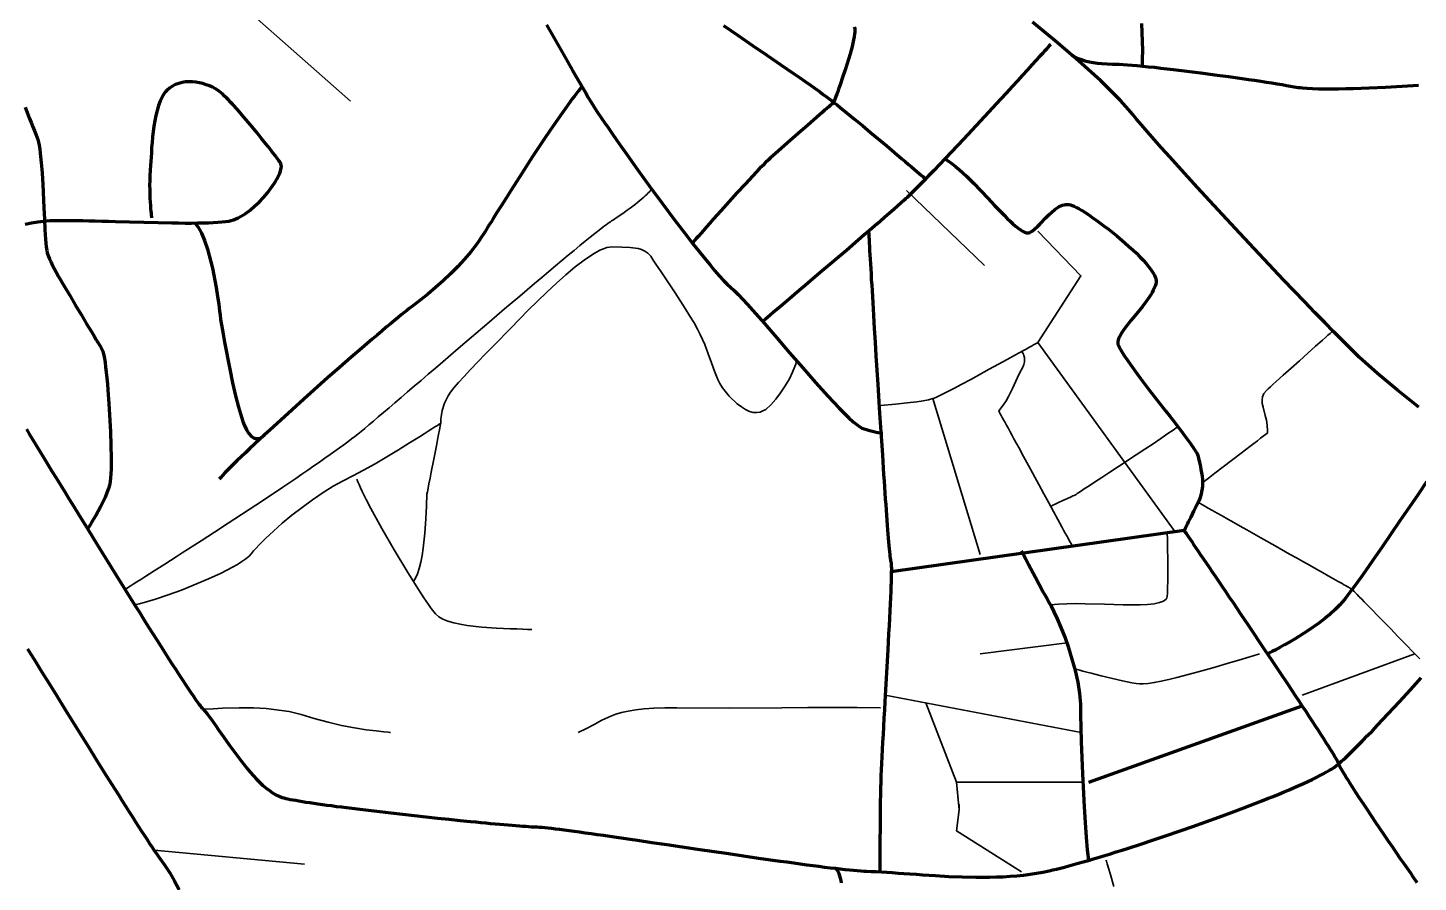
# Model space of a CAD drawing. Header units: inches. Extents: x 23 to 178, y 8 to 179.
# Drawn here: x 92.59 to 115.02, y 97.99 to 111.76 of the extents above; entities that cross this region are included whole.
import ezdxf

# ---------------------------------------------------------------- set-up
doc = ezdxf.new("R2010")
doc.units = ezdxf.units.IN
doc.header["$MEASUREMENT"] = 0
for name, color, linetype in [('Routes 2', 7, 'Continuous'), ('Routes 3', 7, 'Continuous'), ('Routes 4', 7, 'Continuous')]:
    doc.layers.add(name, color=color, linetype=linetype)

msp = doc.modelspace()

# ---------------------------------------------------------------- linework, layer by layer
at = {"layer": 'Routes 2', "color": 7, "lineweight": 106, "true_color": 0xffffff}
msp.add_lwpolyline([(115.033, 105.647), (114.688, 105.919), (114.364, 106.189), (114.069, 106.453), (113.803, 106.715), (113.662, 106.858), (113.512, 107.011), (113.355, 107.172), (113.192, 107.342), (112.85, 107.699), (112.142, 108.45), (111.793, 108.825), (111.46, 109.186), (111.303, 109.358), (111.153, 109.523), (111.012, 109.679), (110.88, 109.826), (110.759, 109.962), (110.651, 110.085), (110.555, 110.196), (110.474, 110.291), (110.409, 110.371), (110.349, 110.443), (110.215, 110.592), (110.064, 110.747), (109.899, 110.906), (109.539, 111.229), (109.164, 111.549), (108.8, 111.852)], dxfattribs=at)
at = {"layer": 'Routes 3', "color": 7, "lineweight": 70, "true_color": 0xffffff}
for points in [[(100.956, 111.807), (101.059, 111.631), (101.272, 111.258), (101.378, 111.071), (101.483, 110.889), (101.583, 110.718), (101.63, 110.638), (101.676, 110.562), (101.72, 110.491), (101.762, 110.425), (101.842, 110.306), (101.891, 110.234), (101.949, 110.152), (102.014, 110.059), (102.085, 109.956), (102.163, 109.846), (102.246, 109.729), (102.334, 109.605), (102.426, 109.477), (102.62, 109.21), (102.82, 108.936), (103.023, 108.664), (103.223, 108.402), (103.319, 108.277), (103.413, 108.159), (103.503, 108.047), (103.589, 107.943), (103.669, 107.848), (103.744, 107.763), (103.812, 107.689), (103.873, 107.628), (103.927, 107.579), (103.984, 107.526), (104.049, 107.461), (104.121, 107.385), (104.201, 107.299), (104.286, 107.204), (104.376, 107.103), (104.471, 106.995), (104.569, 106.881), (104.671, 106.764), (104.879, 106.523), (105.09, 106.279), (105.297, 106.043), (105.397, 105.931), (105.494, 105.824), (105.587, 105.723), (105.676, 105.63), (105.759, 105.546), (105.836, 105.472), (105.905, 105.409), (105.967, 105.358), (105.995, 105.338), (106.021, 105.321), (106.044, 105.307), (106.065, 105.298), (106.133, 105.28), (106.19, 105.265), (106.238, 105.253), (106.276, 105.244), (106.308, 105.236), (106.332, 105.23), (106.35, 105.225), (106.363, 105.222), (106.372, 105.22), (106.38, 105.218), (106.381, 105.218)], [(105.918, 111.777), (105.929, 111.752), (105.932, 111.728), (105.932, 111.697), (105.928, 111.659), (105.922, 111.616), (105.912, 111.568), (105.901, 111.516), (105.887, 111.46), (105.854, 111.34), (105.774, 111.083), (105.733, 110.958), (105.692, 110.841), (105.673, 110.787), (105.656, 110.737), (105.64, 110.693), (105.625, 110.653), (105.613, 110.62), (105.603, 110.593), (105.596, 110.574), (105.592, 110.563), (105.586, 110.556), (105.575, 110.546), (105.559, 110.532), (105.537, 110.513), (105.51, 110.489), (105.478, 110.462), (105.443, 110.431), (105.403, 110.397), (105.361, 110.36), (105.267, 110.278), (105.166, 110.189), (105.059, 110.096), (104.845, 109.908), (104.744, 109.818), (104.651, 109.736), (104.609, 109.698), (104.57, 109.663), (104.534, 109.63), (104.492, 109.59), (104.446, 109.544), (104.395, 109.492), (104.341, 109.435), (104.283, 109.374), (104.159, 109.242), (104.029, 109.1), (103.769, 108.811), (103.647, 108.674), (103.591, 108.611), (103.538, 108.551), (103.489, 108.495), (103.445, 108.445), (103.406, 108.4), (103.373, 108.363), (103.346, 108.332), (103.326, 108.309), (103.314, 108.295), (103.309, 108.29)], [(103.812, 111.798), (104.046, 111.639), (104.281, 111.478), (104.513, 111.32), (104.735, 111.167), (104.841, 111.095), (104.942, 111.024), (105.039, 110.958), (105.129, 110.894), (105.214, 110.835), (105.291, 110.781), (105.36, 110.732), (105.422, 110.688), (105.473, 110.65), (105.516, 110.618), (105.555, 110.588), (105.598, 110.554), (105.645, 110.517), (105.696, 110.476), (105.806, 110.387), (105.926, 110.288), (106.053, 110.184), (106.183, 110.075), (106.445, 109.856), (106.57, 109.751), (106.687, 109.651), (106.742, 109.605), (106.795, 109.56), (106.844, 109.519), (106.889, 109.48), (106.93, 109.445), (106.967, 109.414), (106.999, 109.387), (107.026, 109.363), (107.048, 109.345), (107.064, 109.331), (107.074, 109.323), (107.077, 109.32)], [(110.574, 111.138), (110.575, 111.259), (110.576, 111.394), (110.569, 111.685), (110.56, 111.831)], [(109.09, 111.493), (109.089, 111.492), (109.085, 111.487), (109.078, 111.48), (109.069, 111.47), (109.057, 111.457), (109.043, 111.442), (109.027, 111.424), (109.008, 111.403), (108.988, 111.38), (108.965, 111.355), (108.913, 111.299), (108.854, 111.234), (108.788, 111.162), (108.716, 111.083), (108.638, 110.998), (108.555, 110.908), (108.468, 110.813), (108.377, 110.714), (108.282, 110.611), (108.087, 110.4), (107.683, 109.966), (107.485, 109.756), (107.389, 109.654), (107.296, 109.556), (107.206, 109.463), (107.121, 109.374), (107.04, 109.29), (106.964, 109.213), (106.894, 109.143), (106.831, 109.081), (106.774, 109.027), (106.749, 109.003), (106.726, 108.981), (106.677, 108.938), (106.622, 108.888), (106.559, 108.833), (106.491, 108.773), (106.417, 108.709), (106.338, 108.64), (106.255, 108.568), (106.168, 108.493), (106.078, 108.416), (105.985, 108.336), (105.794, 108.172), (105.406, 107.841), (105.218, 107.681), (105.128, 107.604), (105.04, 107.53), (104.957, 107.459), (104.877, 107.392), (104.803, 107.329), (104.734, 107.27), (104.67, 107.217), (104.614, 107.169), (104.564, 107.127), (104.522, 107.092), (104.489, 107.063), (104.464, 107.042), (104.456, 107.035), (104.449, 107.03), (104.445, 107.026), (104.444, 107.025)], [(115.028, 110.834), (114.761, 110.816), (114.492, 110.8), (114.228, 110.787), (114.099, 110.782), (113.973, 110.778), (113.851, 110.775), (113.733, 110.773), (113.62, 110.772), (113.513, 110.772), (113.412, 110.774), (113.317, 110.777), (113.23, 110.782), (113.152, 110.788), (113.116, 110.792), (113.082, 110.796), (113.05, 110.801), (113.021, 110.806), (112.962, 110.817), (112.896, 110.828), (112.824, 110.841), (112.746, 110.854), (112.662, 110.867), (112.573, 110.881), (112.48, 110.895), (112.382, 110.91), (112.281, 110.925), (112.178, 110.94), (111.962, 110.97), (111.741, 111), (111.516, 111.029), (111.293, 111.058), (111.075, 111.084), (110.969, 111.096), (110.866, 111.108), (110.766, 111.119), (110.669, 111.129), (110.577, 111.138), (110.489, 111.146), (110.407, 111.154), (110.33, 111.16), (110.259, 111.165), (110.195, 111.169), (110.137, 111.171), (110.088, 111.172), (110, 111.175), (109.919, 111.18), (109.846, 111.188), (109.779, 111.198), (109.719, 111.209), (109.666, 111.221), (109.619, 111.234), (109.578, 111.248), (109.542, 111.261), (109.513, 111.274), (109.488, 111.286), (109.468, 111.297), (109.453, 111.306), (109.443, 111.313), (109.437, 111.317), (109.435, 111.319)], [(92.546, 108.598), (92.647, 108.618), (92.748, 108.634), (92.848, 108.646), (92.947, 108.654), (93.001, 108.656), (93.063, 108.657), (93.132, 108.657), (93.208, 108.657), (93.291, 108.656), (93.379, 108.655), (93.473, 108.653), (93.571, 108.651), (93.674, 108.648), (93.78, 108.645), (93.889, 108.642), (94.001, 108.639), (94.229, 108.632), (94.46, 108.626), (94.689, 108.62), (94.913, 108.616), (95.02, 108.615), (95.125, 108.614), (95.226, 108.614), (95.323, 108.615), (95.414, 108.616), (95.5, 108.619), (95.58, 108.622), (95.654, 108.626), (95.72, 108.631), (95.778, 108.638), (95.828, 108.645), (95.85, 108.649), (95.869, 108.654), (95.906, 108.665), (95.944, 108.679), (95.981, 108.697), (96.02, 108.717), (96.058, 108.739), (96.096, 108.764), (96.173, 108.82), (96.247, 108.884), (96.32, 108.952), (96.388, 109.025), (96.452, 109.1), (96.51, 109.175), (96.561, 109.249), (96.584, 109.285), (96.605, 109.321), (96.623, 109.355), (96.639, 109.388), (96.652, 109.42), (96.663, 109.45), (96.671, 109.478), (96.676, 109.504), (96.678, 109.527), (96.677, 109.549), (96.672, 109.567), (96.664, 109.583), (96.653, 109.599), (96.638, 109.619), (96.621, 109.643), (96.6, 109.67), (96.577, 109.7), (96.552, 109.733), (96.524, 109.769), (96.495, 109.807), (96.463, 109.847), (96.43, 109.89), (96.359, 109.978), (96.284, 110.071), (96.206, 110.166), (96.047, 110.354), (95.969, 110.442), (95.895, 110.525), (95.859, 110.563), (95.825, 110.599), (95.792, 110.632), (95.761, 110.662), (95.731, 110.689), (95.704, 110.713), (95.679, 110.733), (95.657, 110.749), (95.613, 110.776), (95.566, 110.802), (95.516, 110.824), (95.464, 110.844), (95.41, 110.861), (95.355, 110.875), (95.299, 110.885), (95.243, 110.89), (95.186, 110.892), (95.13, 110.888), (95.075, 110.879), (95.022, 110.866), (94.97, 110.846), (94.92, 110.82), (94.873, 110.788), (94.829, 110.749), (94.808, 110.727), (94.789, 110.702), (94.771, 110.674), (94.754, 110.645), (94.723, 110.58), (94.696, 110.508), (94.673, 110.43), (94.653, 110.348), (94.636, 110.262), (94.622, 110.175), (94.6, 109.998), (94.592, 109.912), (94.585, 109.828), (94.58, 109.748), (94.575, 109.674), (94.57, 109.605), (94.565, 109.545), (94.559, 109.461), (94.555, 109.379), (94.553, 109.299), (94.552, 109.222), (94.553, 109.148), (94.555, 109.079), (94.557, 109.013), (94.561, 108.952), (94.564, 108.897), (94.568, 108.847), (94.572, 108.804), (94.576, 108.767), (94.579, 108.738), (94.582, 108.716), (94.584, 108.703), (94.584, 108.699), (94.584, 108.698)], [(101.527, 110.813), (101.499, 110.78), (101.47, 110.744), (101.439, 110.704), (101.406, 110.662), (101.372, 110.616), (101.336, 110.567), (101.26, 110.462), (101.18, 110.348), (101.096, 110.226), (101.009, 110.098), (100.92, 109.965), (100.738, 109.69), (100.558, 109.413), (100.471, 109.277), (100.386, 109.144), (100.305, 109.016), (100.228, 108.895), (100.156, 108.782), (100.091, 108.678), (100.061, 108.63), (100.032, 108.584), (100.006, 108.542), (99.982, 108.503), (99.96, 108.467), (99.94, 108.435), (99.904, 108.379), (99.866, 108.322), (99.824, 108.265), (99.733, 108.148), (99.632, 108.031), (99.523, 107.914), (99.408, 107.797), (99.288, 107.684), (99.166, 107.574), (99.042, 107.469), (98.92, 107.37), (98.8, 107.278), (98.74, 107.234), (98.704, 107.206), (98.661, 107.173), (98.613, 107.134), (98.56, 107.091), (98.501, 107.042), (98.438, 106.99), (98.37, 106.933), (98.299, 106.872), (98.223, 106.808), (98.144, 106.741), (98.062, 106.67), (97.977, 106.597), (97.8, 106.443), (97.615, 106.282), (97.425, 106.115), (97.041, 105.774), (96.851, 105.603), (96.667, 105.437), (96.49, 105.275), (96.405, 105.197), (96.323, 105.121), (96.244, 105.048), (96.169, 104.978), (96.097, 104.91), (96.03, 104.846), (95.967, 104.785), (95.908, 104.728), (95.855, 104.676), (95.807, 104.627), (95.765, 104.584), (95.729, 104.545), (95.699, 104.512), (95.676, 104.484)], [(92.544, 110.483), (92.611, 110.312), (92.641, 110.235), (92.669, 110.165), (92.693, 110.101), (92.714, 110.047), (92.732, 110.001), (92.746, 109.963), (92.758, 109.919), (92.769, 109.867), (92.779, 109.807), (92.788, 109.74), (92.804, 109.588), (92.817, 109.418), (92.828, 109.235), (92.846, 108.858), (92.855, 108.676), (92.864, 108.506), (92.874, 108.355), (92.879, 108.289), (92.885, 108.229), (92.892, 108.178), (92.9, 108.135), (92.919, 108.072), (92.935, 108.035), (92.956, 107.991), (92.982, 107.94), (93.013, 107.883), (93.047, 107.821), (93.084, 107.754), (93.167, 107.609), (93.258, 107.455), (93.352, 107.297), (93.446, 107.139), (93.536, 106.989), (93.619, 106.852), (93.657, 106.789), (93.691, 106.732), (93.721, 106.681), (93.747, 106.637), (93.769, 106.6), (93.785, 106.57), (93.796, 106.55), (93.805, 106.522), (93.814, 106.481), (93.824, 106.429), (93.833, 106.365), (93.843, 106.291), (93.852, 106.209), (93.861, 106.119), (93.871, 106.022), (93.879, 105.919), (93.896, 105.702), (93.921, 105.248), (93.928, 105.028), (93.932, 104.825), (93.932, 104.733), (93.93, 104.648), (93.927, 104.571), (93.923, 104.505), (93.918, 104.448), (93.91, 104.404), (93.891, 104.335), (93.864, 104.263), (93.833, 104.189), (93.761, 104.039), (93.685, 103.9), (93.649, 103.838), (93.617, 103.783), (93.59, 103.738), (93.568, 103.704), (93.554, 103.682), (93.549, 103.675)], [(107.385, 109.65), (107.442, 109.612), (107.499, 109.57), (107.556, 109.524), (107.614, 109.475), (107.672, 109.423), (107.731, 109.368), (107.848, 109.254), (107.963, 109.135), (108.076, 109.016), (108.186, 108.899), (108.239, 108.843), (108.29, 108.789), (108.341, 108.738), (108.389, 108.689), (108.436, 108.643), (108.481, 108.602), (108.524, 108.565), (108.564, 108.532), (108.602, 108.504), (108.638, 108.482), (108.671, 108.466), (108.701, 108.457), (108.728, 108.454), (108.74, 108.455), (108.752, 108.459), (108.773, 108.47), (108.794, 108.484), (108.836, 108.518), (108.88, 108.559), (108.923, 108.603), (109.014, 108.699), (109.06, 108.746), (109.107, 108.791), (109.156, 108.831), (109.205, 108.866), (109.23, 108.88), (109.255, 108.892), (109.28, 108.902), (109.306, 108.909), (109.332, 108.914), (109.358, 108.915), (109.384, 108.914), (109.411, 108.908), (109.438, 108.899), (109.453, 108.893), (109.469, 108.886), (109.506, 108.866), (109.549, 108.842), (109.597, 108.814), (109.649, 108.781), (109.704, 108.744), (109.763, 108.703), (109.825, 108.66), (109.889, 108.613), (109.955, 108.565), (110.022, 108.513), (110.156, 108.406), (110.289, 108.295), (110.353, 108.238), (110.414, 108.182), (110.474, 108.126), (110.529, 108.07), (110.581, 108.016), (110.629, 107.962), (110.671, 107.911), (110.709, 107.862), (110.74, 107.815), (110.764, 107.771), (110.782, 107.73), (110.788, 107.711), (110.791, 107.692), (110.793, 107.675), (110.793, 107.659), (110.787, 107.628), (110.777, 107.596), (110.763, 107.563), (110.747, 107.529), (110.728, 107.494), (110.707, 107.458), (110.683, 107.422), (110.63, 107.347), (110.571, 107.27), (110.448, 107.117), (110.386, 107.042), (110.329, 106.97), (110.277, 106.901), (110.254, 106.868), (110.233, 106.836), (110.215, 106.806), (110.2, 106.778), (110.187, 106.751), (110.179, 106.725), (110.174, 106.702), (110.173, 106.68), (110.175, 106.668), (110.179, 106.653), (110.186, 106.636), (110.194, 106.617), (110.205, 106.596), (110.218, 106.573), (110.232, 106.548), (110.248, 106.522), (110.266, 106.493), (110.285, 106.464), (110.328, 106.4), (110.377, 106.331), (110.43, 106.257), (110.487, 106.18), (110.548, 106.099), (110.611, 106.016), (110.676, 105.931), (110.811, 105.757), (110.946, 105.584), (111.012, 105.5), (111.076, 105.417), (111.137, 105.337), (111.195, 105.261), (111.25, 105.189), (111.3, 105.121), (111.345, 105.059), (111.365, 105.031), (111.384, 105.004), (111.401, 104.978), (111.417, 104.954), (111.43, 104.933), (111.442, 104.913), (111.452, 104.895), (111.46, 104.88), (111.466, 104.866), (111.47, 104.855), (111.477, 104.817), (111.485, 104.777), (111.495, 104.733), (111.506, 104.686), (111.516, 104.637), (111.525, 104.585), (111.533, 104.532), (111.538, 104.477), (111.54, 104.42), (111.538, 104.363), (111.532, 104.304), (111.521, 104.246), (111.504, 104.187), (111.48, 104.129), (111.451, 104.071), (111.423, 104.017), (111.397, 103.966), (111.373, 103.917), (111.351, 103.873), (111.331, 103.832), (111.312, 103.795), (111.296, 103.761), (111.282, 103.733), (111.27, 103.708), (111.26, 103.688), (111.253, 103.672), (111.248, 103.662), (111.245, 103.656), (111.245, 103.655), (111.246, 103.653), (111.252, 103.645), (111.261, 103.631), (111.275, 103.611), (111.293, 103.585), (111.314, 103.554), (111.339, 103.518), (111.367, 103.476), (111.398, 103.43), (111.433, 103.379), (111.47, 103.324), (111.511, 103.265), (111.553, 103.202), (111.599, 103.135), (111.646, 103.065), (111.696, 102.991), (111.748, 102.915), (111.802, 102.835), (111.858, 102.753), (111.915, 102.669), (111.973, 102.583), (112.033, 102.494), (112.156, 102.313), (112.282, 102.126), (112.538, 101.744), (112.667, 101.553), (112.793, 101.363), (112.917, 101.178), (113.037, 100.997), (113.095, 100.91), (113.151, 100.824), (113.206, 100.741), (113.259, 100.66), (113.31, 100.582), (113.359, 100.507), (113.406, 100.435), (113.45, 100.366), (113.492, 100.301), (113.531, 100.24), (113.568, 100.182), (113.601, 100.129), (113.631, 100.08), (113.658, 100.036), (113.681, 99.997), (113.701, 99.963), (113.717, 99.934), (113.729, 99.911), (113.737, 99.894), (113.743, 99.879), (113.752, 99.861), (113.762, 99.841), (113.774, 99.818), (113.788, 99.793), (113.804, 99.766), (113.821, 99.736), (113.84, 99.705), (113.861, 99.671), (113.883, 99.636), (113.906, 99.599), (113.956, 99.52), (114.011, 99.435), (114.069, 99.346), (114.131, 99.253), (114.195, 99.156), (114.329, 98.957), (114.465, 98.756), (114.533, 98.657), (114.6, 98.56), (114.665, 98.466), (114.727, 98.375), (114.787, 98.289), (114.843, 98.209), (114.895, 98.134), (114.919, 98.1), (114.941, 98.067), (114.963, 98.036), (114.983, 98.008), (115.001, 97.982)], [(95.28, 108.615), (95.337, 108.547), (95.391, 108.451), (95.44, 108.33), (95.486, 108.192), (95.566, 107.884), (95.627, 107.572), (95.65, 107.43), (95.667, 107.303), (95.68, 107.195), (95.688, 107.132), (95.698, 107.059), (95.726, 106.888), (95.76, 106.691), (95.844, 106.257), (95.891, 106.038), (95.939, 105.83), (95.987, 105.642), (96.033, 105.482), (96.055, 105.416), (96.076, 105.361), (96.116, 105.28), (96.154, 105.22), (96.191, 105.178), (96.226, 105.152), (96.26, 105.139), (96.32, 105.141), (96.37, 105.168), (96.407, 105.199)], [(106.154, 108.481), (106.156, 108.441), (106.158, 108.397), (106.161, 108.347), (106.164, 108.293), (106.167, 108.234), (106.17, 108.17), (106.174, 108.103), (106.178, 108.031), (106.183, 107.955), (106.187, 107.875), (106.192, 107.792), (106.197, 107.705), (106.203, 107.615), (106.208, 107.523), (106.214, 107.427), (106.22, 107.329), (106.226, 107.228), (106.232, 107.125), (106.245, 106.913), (106.258, 106.694), (106.272, 106.47), (106.286, 106.242), (106.301, 106.011), (106.33, 105.549), (106.345, 105.32), (106.36, 105.095), (106.375, 104.875), (106.389, 104.661), (106.396, 104.557), (106.403, 104.455), (106.41, 104.356), (106.417, 104.259), (106.423, 104.165), (106.43, 104.074), (106.436, 103.986), (106.442, 103.901), (106.449, 103.82), (106.454, 103.742), (106.46, 103.669), (106.466, 103.599), (106.471, 103.534), (106.476, 103.473), (106.481, 103.416), (106.486, 103.365), (106.49, 103.318), (106.494, 103.277), (106.498, 103.24), (106.502, 103.21), (106.505, 103.185), (106.508, 103.166), (106.511, 103.153), (106.513, 103.146), (106.515, 103.141), (106.517, 103.131), (106.518, 103.117), (106.519, 103.098), (106.519, 103.076), (106.52, 103.051), (106.52, 103.021), (106.519, 102.988), (106.519, 102.957), (106.518, 102.924), (106.517, 102.888), (106.516, 102.849), (106.515, 102.809), (106.513, 102.767), (106.51, 102.675), (106.505, 102.577), (106.501, 102.471), (106.495, 102.36), (106.489, 102.242), (106.483, 102.12), (106.476, 101.993), (106.469, 101.863), (106.462, 101.73), (106.447, 101.456), (106.431, 101.178), (106.416, 100.901), (106.408, 100.764), (106.401, 100.629), (106.393, 100.497), (106.386, 100.368), (106.38, 100.243), (106.373, 100.123), (106.367, 100.008), (106.362, 99.899), (106.357, 99.796), (106.353, 99.701), (106.351, 99.656), (106.35, 99.613), (106.348, 99.572), (106.347, 99.534), (106.346, 99.498), (106.345, 99.464), (106.344, 99.432), (106.344, 99.403), (106.342, 99.278), (106.341, 99.155), (106.339, 99.036), (106.338, 98.922), (106.338, 98.813), (106.337, 98.71), (106.337, 98.613), (106.337, 98.524), (106.336, 98.482), (106.336, 98.442), (106.336, 98.405), (106.336, 98.37), (106.336, 98.337), (106.336, 98.306), (106.336, 98.278), (106.336, 98.253), (106.336, 98.23), (106.337, 98.21), (106.337, 98.192), (106.337, 98.178), (106.337, 98.167), (106.337, 98.159), (106.337, 98.154), (106.337, 98.152)], [(92.564, 105.289), (92.616, 105.205), (92.67, 105.116), (92.727, 105.023), (92.786, 104.926), (92.847, 104.825), (92.911, 104.721), (92.977, 104.614), (93.044, 104.504), (93.113, 104.392), (93.184, 104.277), (93.255, 104.16), (93.328, 104.042), (93.402, 103.921), (93.553, 103.677), (93.706, 103.43), (94.013, 102.935), (94.165, 102.692), (94.314, 102.453), (94.387, 102.337), (94.459, 102.222), (94.53, 102.11), (94.599, 102), (94.666, 101.894), (94.732, 101.79), (94.796, 101.69), (94.858, 101.594), (94.917, 101.501), (94.974, 101.413), (95.029, 101.329), (95.081, 101.25), (95.13, 101.175), (95.176, 101.106), (95.218, 101.043), (95.258, 100.985), (95.294, 100.933), (95.31, 100.91), (95.326, 100.888), (95.341, 100.867), (95.354, 100.849), (95.367, 100.832), (95.379, 100.816), (95.39, 100.803), (95.399, 100.791), (95.408, 100.781), (95.415, 100.773), (95.446, 100.738), (95.479, 100.699), (95.513, 100.655), (95.549, 100.607), (95.586, 100.556), (95.625, 100.501), (95.665, 100.444), (95.707, 100.385), (95.749, 100.324), (95.838, 100.198), (95.931, 100.069), (96.027, 99.941), (96.125, 99.817), (96.176, 99.758), (96.227, 99.7), (96.278, 99.646), (96.329, 99.594), (96.381, 99.546), (96.433, 99.501), (96.485, 99.461), (96.537, 99.426), (96.589, 99.395), (96.641, 99.37), (96.693, 99.351), (96.719, 99.344), (96.749, 99.337), (96.783, 99.329), (96.822, 99.321), (96.865, 99.313), (96.912, 99.305), (96.962, 99.296), (97.017, 99.287), (97.075, 99.278), (97.137, 99.269), (97.201, 99.259), (97.269, 99.249), (97.34, 99.239), (97.413, 99.229), (97.489, 99.219), (97.567, 99.208), (97.648, 99.198), (97.731, 99.187), (97.901, 99.166), (98.078, 99.145), (98.26, 99.123), (98.445, 99.102), (98.821, 99.06), (99.009, 99.039), (99.196, 99.02), (99.379, 99.001), (99.557, 98.982), (99.73, 98.965), (99.814, 98.957), (99.896, 98.949), (99.976, 98.941), (100.053, 98.934), (100.128, 98.927), (100.201, 98.921), (100.27, 98.915), (100.337, 98.909), (100.401, 98.903), (100.461, 98.898), (100.518, 98.894), (100.571, 98.89), (100.62, 98.886), (100.666, 98.883), (100.707, 98.88), (100.744, 98.878), (100.777, 98.877), (100.806, 98.876), (100.84, 98.873), (100.88, 98.87), (100.927, 98.866), (100.979, 98.86), (101.037, 98.854), (101.1, 98.846), (101.168, 98.838), (101.241, 98.828), (101.319, 98.818), (101.402, 98.807), (101.488, 98.795), (101.579, 98.783), (101.674, 98.77), (101.772, 98.756), (101.873, 98.741), (101.978, 98.726), (102.085, 98.711), (102.196, 98.695), (102.308, 98.679), (102.423, 98.662), (102.658, 98.627), (102.9, 98.592), (103.146, 98.555), (103.394, 98.519), (103.891, 98.446), (104.136, 98.41), (104.377, 98.375), (104.494, 98.359), (104.61, 98.342), (104.724, 98.326), (104.836, 98.311), (104.945, 98.296), (105.051, 98.281), (105.154, 98.267), (105.254, 98.254), (105.351, 98.242), (105.443, 98.23), (105.532, 98.219), (105.617, 98.209), (105.697, 98.199), (105.773, 98.191), (105.844, 98.183), (105.91, 98.177), (105.971, 98.171), (106.026, 98.167), (106.076, 98.164), (106.119, 98.162), (106.196, 98.159), (106.276, 98.156), (106.36, 98.151), (106.446, 98.146), (106.536, 98.14), (106.629, 98.133), (106.724, 98.126), (106.821, 98.119), (106.921, 98.112), (107.023, 98.104), (107.231, 98.091), (107.445, 98.079), (107.664, 98.07), (107.884, 98.065), (108.105, 98.066), (108.216, 98.069), (108.326, 98.073), (108.435, 98.08), (108.544, 98.089), (108.651, 98.099), (108.758, 98.113), (108.863, 98.129), (108.966, 98.147), (109.069, 98.169), (109.124, 98.182), (109.184, 98.196), (109.247, 98.212), (109.314, 98.229), (109.385, 98.248), (109.458, 98.268), (109.536, 98.29), (109.616, 98.313), (109.699, 98.337), (109.784, 98.362), (109.872, 98.389), (109.963, 98.416), (110.055, 98.444), (110.15, 98.474), (110.246, 98.504), (110.345, 98.535), (110.545, 98.6), (110.751, 98.667), (110.959, 98.737), (111.382, 98.883), (111.593, 98.957), (111.802, 99.033), (112.007, 99.108), (112.208, 99.184), (112.403, 99.259), (112.498, 99.296), (112.591, 99.332), (112.682, 99.369), (112.77, 99.405), (112.856, 99.441), (112.939, 99.476), (113.02, 99.511), (113.097, 99.545), (113.171, 99.578), (113.242, 99.611), (113.31, 99.643), (113.373, 99.674), (113.433, 99.704), (113.489, 99.733), (113.541, 99.762), (113.589, 99.789), (113.632, 99.815), (113.67, 99.84), (113.704, 99.864), (113.732, 99.887), (113.757, 99.91), (113.784, 99.934), (113.812, 99.96), (113.842, 99.987), (113.873, 100.017), (113.905, 100.047), (113.972, 100.114), (114.044, 100.185), (114.12, 100.262), (114.199, 100.343), (114.281, 100.428), (114.365, 100.516), (114.452, 100.608), (114.539, 100.701), (114.717, 100.893), (114.895, 101.088), (115.069, 101.282)], [(115.156, 104.44), (115.018, 104.238), (114.874, 104.027), (114.727, 103.811), (114.581, 103.596), (114.436, 103.384), (114.296, 103.182), (114.164, 102.993), (114.101, 102.904), (114.041, 102.821), (113.984, 102.743), (113.93, 102.672), (113.881, 102.607), (113.835, 102.549), (113.793, 102.499), (113.757, 102.457), (113.683, 102.382), (113.601, 102.308), (113.513, 102.235), (113.42, 102.164), (113.227, 102.031), (113.036, 101.911), (112.947, 101.858), (112.863, 101.81), (112.787, 101.768), (112.722, 101.733), (112.667, 101.704), (112.626, 101.683), (112.6, 101.67), (112.593, 101.667), (112.591, 101.666)], [(111.245, 103.655), (106.519, 102.988)], [(109.707, 98.34), (109.687, 98.509), (109.669, 98.713), (109.651, 98.946), (109.635, 99.198), (109.608, 99.731), (109.598, 99.995), (109.59, 100.248), (109.584, 100.48), (109.58, 100.685), (109.579, 100.857), (109.564, 101.03), (109.534, 101.211), (109.493, 101.397), (109.384, 101.763), (109.324, 101.934), (109.262, 102.092), (109.203, 102.23), (109.149, 102.346), (109.103, 102.434), (109.063, 102.503), (109.016, 102.587), (108.961, 102.685), (108.844, 102.9), (108.734, 103.106), (108.688, 103.193), (108.652, 103.261), (108.629, 103.306), (108.62, 103.322)], [(92.581, 101.75), (92.637, 101.661), (92.693, 101.571), (92.81, 101.383), (92.931, 101.189), (93.055, 100.989), (93.181, 100.786), (93.437, 100.374), (93.565, 100.169), (93.691, 99.966), (93.816, 99.767), (93.937, 99.573), (94.054, 99.386), (94.111, 99.296), (94.167, 99.208), (94.221, 99.122), (94.274, 99.04), (94.325, 98.96), (94.374, 98.883), (94.422, 98.809), (94.467, 98.739), (94.511, 98.672), (94.552, 98.61), (94.591, 98.551), (94.628, 98.496), (94.662, 98.446), (94.693, 98.401), (94.722, 98.36), (94.747, 98.324), (94.792, 98.263), (94.835, 98.201), (94.877, 98.136), (94.956, 98.003), (95.031, 97.864)], [(109.707, 99.596), (113.147, 100.831)], [(105.716, 97.969), (105.711, 98.011), (105.701, 98.051), (105.69, 98.088), (105.676, 98.122), (105.662, 98.151), (105.649, 98.174), (105.639, 98.192), (105.631, 98.203), (105.629, 98.207)]]:
    msp.add_lwpolyline(points, dxfattribs=at)
at = {"layer": 'Routes 4', "color": 7, "lineweight": 35, "true_color": 0xffffff}
for points in [[(97.796, 110.58), (95.28, 112.8)], [(94.155, 102.707), (94.193, 102.731), (94.238, 102.759), (94.289, 102.791), (94.346, 102.827), (94.409, 102.867), (94.477, 102.91), (94.551, 102.957), (94.628, 103.007), (94.711, 103.059), (94.797, 103.114), (94.888, 103.172), (94.981, 103.232), (95.078, 103.295), (95.178, 103.359), (95.28, 103.425), (95.385, 103.492), (95.6, 103.631), (95.819, 103.774), (96.265, 104.066), (96.485, 104.212), (96.7, 104.356), (96.909, 104.496), (97.009, 104.564), (97.107, 104.631), (97.202, 104.696), (97.293, 104.759), (97.381, 104.82), (97.464, 104.879), (97.543, 104.935), (97.618, 104.989), (97.688, 105.039), (97.752, 105.087), (97.811, 105.132), (97.864, 105.173), (97.911, 105.211), (97.936, 105.232), (97.963, 105.254), (98.023, 105.303), (98.089, 105.359), (98.162, 105.42), (98.241, 105.487), (98.325, 105.558), (98.415, 105.635), (98.51, 105.716), (98.61, 105.801), (98.714, 105.89), (98.822, 105.982), (98.934, 106.077), (99.048, 106.175), (99.165, 106.276), (99.285, 106.378), (99.529, 106.588), (100.03, 107.015), (100.28, 107.228), (100.525, 107.437), (100.645, 107.539), (100.763, 107.639), (100.879, 107.736), (100.991, 107.831), (101.1, 107.922), (101.205, 108.01), (101.306, 108.094), (101.403, 108.173), (101.494, 108.249), (101.581, 108.319), (101.661, 108.384), (101.736, 108.444), (101.804, 108.498), (101.866, 108.545), (101.894, 108.566), (101.92, 108.586), (101.944, 108.604), (101.966, 108.62), (101.987, 108.634), (102.005, 108.647), (102.037, 108.667), (102.098, 108.707), (102.155, 108.746), (102.209, 108.783), (102.259, 108.82), (102.307, 108.855), (102.351, 108.888), (102.392, 108.92), (102.429, 108.951), (102.464, 108.979), (102.496, 109.006), (102.525, 109.031), (102.55, 109.054), (102.573, 109.075), (102.593, 109.094), (102.61, 109.111), (102.625, 109.125), (102.636, 109.137), (102.645, 109.146), (102.652, 109.153), (102.656, 109.157), (102.657, 109.159)], [(108.024, 107.927), (106.767, 109.14)], [(108.882, 108.481), (109.58, 107.763), (108.882, 106.685), (111.085, 103.655)], [(94.312, 102.457), (94.384, 102.474), (94.464, 102.496), (94.646, 102.55), (94.849, 102.618), (95.065, 102.696), (95.501, 102.874), (95.705, 102.968), (95.888, 103.063), (95.969, 103.11), (96.041, 103.156), (96.104, 103.2), (96.157, 103.244), (96.198, 103.285), (96.231, 103.326), (96.27, 103.371), (96.315, 103.42), (96.423, 103.528), (96.55, 103.647), (96.693, 103.773), (96.849, 103.902), (97.181, 104.153), (97.35, 104.268), (97.516, 104.371), (97.675, 104.459), (97.832, 104.536), (98.005, 104.628), (98.191, 104.732), (98.569, 104.957), (98.747, 105.067), (98.909, 105.168), (98.982, 105.214), (99.048, 105.256), (99.106, 105.293), (99.156, 105.325), (99.196, 105.351), (99.225, 105.371), (99.244, 105.383), (99.25, 105.387), (99.25, 105.394), (99.251, 105.414), (99.253, 105.446), (99.258, 105.487), (99.275, 105.59), (99.31, 105.708), (99.367, 105.829), (99.406, 105.886), (99.462, 105.956), (99.537, 106.042), (99.628, 106.141), (99.732, 106.252), (99.848, 106.373), (99.973, 106.502), (100.105, 106.638), (100.381, 106.92), (100.661, 107.207), (100.96, 107.501), (101.115, 107.645), (101.268, 107.781), (101.419, 107.906), (101.563, 108.016), (101.697, 108.107), (101.819, 108.175), (101.875, 108.2), (101.927, 108.217), (101.974, 108.226), (102.016, 108.228), (102.169, 108.223), (102.308, 108.22), (102.434, 108.204), (102.491, 108.187), (102.544, 108.162), (102.593, 108.126), (102.638, 108.079), (102.679, 108.017), (102.731, 107.937), (102.795, 107.841), (102.868, 107.731), (103.03, 107.486), (103.194, 107.234), (103.27, 107.114), (103.337, 107.003), (103.393, 106.904), (103.438, 106.819), (103.51, 106.657), (103.567, 106.504), (103.617, 106.359), (103.665, 106.223), (103.718, 106.092), (103.753, 106.027), (103.797, 105.959), (103.906, 105.824), (104.033, 105.701), (104.1, 105.65), (104.166, 105.608), (104.231, 105.577), (104.292, 105.56), (104.349, 105.557), (104.401, 105.565), (104.449, 105.583), (104.494, 105.608), (104.577, 105.68), (104.654, 105.772), (104.73, 105.878), (104.808, 105.989), (104.875, 106.103), (104.927, 106.211), (104.965, 106.302), (104.978, 106.338), (104.987, 106.365), (104.993, 106.382), (104.995, 106.388)], [(111.54, 104.426), (111.546, 104.431), (111.566, 104.446), (111.596, 104.469), (111.637, 104.5), (111.686, 104.538), (111.742, 104.581), (111.872, 104.68), (112.163, 104.902), (112.304, 105.01), (112.368, 105.059), (112.427, 105.104), (112.479, 105.143), (112.522, 105.176), (112.556, 105.202), (112.579, 105.22), (112.59, 105.228), (112.591, 105.229), (112.591, 105.237), (112.591, 105.262), (112.585, 105.354), (112.571, 105.437), (112.553, 105.512), (112.517, 105.644), (112.505, 105.703), (112.501, 105.758), (112.509, 105.811), (112.532, 105.863), (112.573, 105.915), (112.601, 105.942), (112.637, 105.974), (112.68, 106.013), (112.729, 106.057), (112.843, 106.159), (112.97, 106.274), (113.105, 106.394), (113.239, 106.514), (113.366, 106.626), (113.477, 106.725), (113.524, 106.768), (113.565, 106.804), (113.599, 106.834), (113.624, 106.856), (113.639, 106.87), (113.645, 106.875)], [(106.344, 105.669), (106.587, 105.695), (106.823, 105.719), (106.932, 105.731), (107.031, 105.746), (107.118, 105.763), (107.19, 105.782), (107.21, 105.79), (107.237, 105.801), (107.271, 105.817), (107.311, 105.837), (107.358, 105.86), (107.409, 105.886), (107.465, 105.915), (107.526, 105.947), (107.658, 106.016), (107.8, 106.093), (108.1, 106.255), (108.249, 106.336), (108.391, 106.414), (108.524, 106.487), (108.641, 106.552), (108.694, 106.581), (108.74, 106.607), (108.781, 106.629), (108.816, 106.649), (108.844, 106.664), (108.865, 106.676), (108.878, 106.683), (108.882, 106.685)], [(109.435, 103.414), (109.433, 103.418), (109.428, 103.428), (109.419, 103.445), (109.406, 103.468), (109.39, 103.497), (109.372, 103.531), (109.35, 103.571), (109.326, 103.615), (109.3, 103.663), (109.271, 103.716), (109.24, 103.773), (109.207, 103.833), (109.137, 103.962), (109.061, 104.101), (108.982, 104.247), (108.9, 104.398), (108.734, 104.702), (108.653, 104.85), (108.576, 104.992), (108.504, 105.124), (108.47, 105.186), (108.438, 105.245), (108.408, 105.301), (108.38, 105.352), (108.354, 105.399), (108.331, 105.442), (108.31, 105.48), (108.293, 105.512), (108.278, 105.539), (108.266, 105.56), (108.258, 105.575), (108.254, 105.583), (108.253, 105.584), (108.254, 105.586), (108.258, 105.59), (108.273, 105.608), (108.326, 105.678), (108.372, 105.747), (108.411, 105.814), (108.445, 105.879), (108.475, 105.943), (108.529, 106.065), (108.581, 106.18), (108.639, 106.287), (108.658, 106.334), (108.668, 106.377), (108.67, 106.415), (108.667, 106.448), (108.66, 106.476), (108.65, 106.499), (108.639, 106.517), (108.63, 106.53), (108.623, 106.538), (108.62, 106.54)], [(107.19, 105.782), (107.953, 103.27)], [(99.25, 105.387), (99.248, 105.374), (99.241, 105.337), (99.229, 105.28), (99.215, 105.206), (99.198, 105.119), (99.179, 105.021), (99.137, 104.808), (99.096, 104.596), (99.077, 104.498), (99.06, 104.411), (99.045, 104.337), (99.034, 104.28), (99.027, 104.243), (99.025, 104.23), (99.024, 104.216), (99.024, 104.179), (99.022, 104.119), (99.02, 104.042), (99.016, 103.949), (99.01, 103.845), (98.993, 103.612), (98.967, 103.37), (98.949, 103.253), (98.929, 103.143), (98.904, 103.043), (98.876, 102.956), (98.844, 102.886), (98.808, 102.835)], [(111.16, 105.343), (111.123, 105.316), (111.081, 105.286), (110.983, 105.218), (110.869, 105.141), (110.744, 105.056), (110.609, 104.967), (110.469, 104.874), (110.185, 104.686), (110.048, 104.596), (109.919, 104.512), (109.8, 104.434), (109.696, 104.366), (109.65, 104.336), (109.609, 104.31), (109.573, 104.286), (109.543, 104.267), (109.518, 104.251), (109.501, 104.239), (109.49, 104.232), (109.486, 104.23), (109.481, 104.228), (109.469, 104.222), (109.449, 104.213), (109.424, 104.201), (109.361, 104.172), (109.288, 104.139), (109.216, 104.105), (109.152, 104.076), (109.127, 104.064), (109.107, 104.055), (109.095, 104.049), (109.09, 104.047)], [(100.718, 102.057), (100.652, 102.061), (100.571, 102.065), (100.479, 102.069), (100.376, 102.073), (100.15, 102.082), (99.91, 102.099), (99.674, 102.126), (99.563, 102.145), (99.46, 102.168), (99.366, 102.195), (99.284, 102.228), (99.217, 102.266), (99.166, 102.311), (99.143, 102.338), (99.116, 102.373), (99.085, 102.414), (99.052, 102.461), (98.977, 102.572), (98.892, 102.702), (98.799, 102.848), (98.702, 103.006), (98.499, 103.344), (98.3, 103.689), (98.207, 103.856), (98.122, 104.013), (98.046, 104.158), (97.981, 104.287), (97.954, 104.345), (97.931, 104.397), (97.911, 104.443), (97.896, 104.484)], [(111.471, 104.109), (111.472, 104.108), (111.478, 104.105), (111.486, 104.1), (111.498, 104.094), (111.514, 104.085), (111.532, 104.075), (111.553, 104.063), (111.577, 104.049), (111.604, 104.034), (111.634, 104.017), (111.7, 103.98), (111.775, 103.937), (111.859, 103.89), (111.95, 103.839), (112.047, 103.784), (112.15, 103.726), (112.257, 103.666), (112.368, 103.603), (112.482, 103.539), (112.714, 103.408), (112.945, 103.277), (113.059, 103.213), (113.17, 103.151), (113.277, 103.09), (113.38, 103.032), (113.477, 102.977), (113.568, 102.926), (113.652, 102.879), (113.727, 102.836), (113.794, 102.799), (113.823, 102.782), (113.85, 102.767), (113.874, 102.754), (113.895, 102.742), (113.914, 102.731), (113.929, 102.723), (113.941, 102.716), (113.95, 102.711), (113.955, 102.708), (113.957, 102.707), (113.96, 102.703), (113.971, 102.693), (113.987, 102.675), (114.01, 102.652), (114.038, 102.623), (114.071, 102.589), (114.109, 102.55), (114.151, 102.507), (114.196, 102.46), (114.245, 102.41), (114.296, 102.358), (114.349, 102.302), (114.462, 102.187), (114.577, 102.068), (114.693, 101.948), (114.805, 101.833), (114.859, 101.778), (114.91, 101.725), (114.959, 101.675), (115.004, 101.628), (115.046, 101.585)], [(109.09, 102.457), (109.215, 102.469), (109.352, 102.475), (109.497, 102.477), (109.648, 102.476), (109.958, 102.468), (110.261, 102.459), (110.403, 102.458), (110.535, 102.459), (110.654, 102.465), (110.759, 102.476), (110.845, 102.493), (110.912, 102.517), (110.955, 102.55), (110.967, 102.57), (110.972, 102.593), (110.975, 102.646), (110.977, 102.71), (110.98, 102.86), (110.979, 103.2), (110.977, 103.36), (110.976, 103.431), (110.975, 103.493), (110.974, 103.544), (110.973, 103.583), (110.972, 103.608), (110.972, 103.617)], [(107.953, 101.666), (109.357, 101.842)], [(112.458, 101.666), (112.36, 101.636), (112.248, 101.602), (112.125, 101.565), (111.991, 101.525), (111.706, 101.441), (111.412, 101.359), (111.127, 101.284), (110.995, 101.252), (110.872, 101.225), (110.761, 101.204), (110.664, 101.189), (110.585, 101.181), (110.524, 101.182), (110.469, 101.189), (110.403, 101.2), (110.249, 101.231), (109.905, 101.313), (109.744, 101.354), (109.673, 101.373), (109.61, 101.389), (109.559, 101.403), (109.519, 101.414), (109.495, 101.421), (109.486, 101.423)], [(113.147, 101.003), (114.968, 101.666)], [(106.421, 101.003), (109.585, 100.401)], [(95.412, 100.776), (95.578, 100.783), (95.73, 100.789), (95.998, 100.796), (96.229, 100.796), (96.433, 100.787), (96.806, 100.735), (96.998, 100.689), (97.208, 100.627), (97.431, 100.563), (97.65, 100.512), (97.858, 100.473), (98.045, 100.443), (98.205, 100.423), (98.329, 100.41), (98.409, 100.403), (98.43, 100.401), (98.437, 100.401)], [(106.344, 100.797), (105.968, 100.801), (105.575, 100.802), (105.17, 100.8), (104.755, 100.797), (103.908, 100.791), (103.061, 100.797), (102.863, 100.797), (102.687, 100.791), (102.532, 100.78), (102.395, 100.764), (102.274, 100.743), (102.168, 100.719), (102.075, 100.692), (101.992, 100.662), (101.849, 100.597), (101.725, 100.529), (101.604, 100.462), (101.468, 100.401)], [(107.077, 100.878), (107.572, 99.596), (109.585, 99.596)], [(107.613, 99.15), (107.592, 99.372), (107.572, 99.596), (107.613, 99.15)], [(108.62, 98.152), (107.572, 98.811), (107.613, 99.15), (107.613, 99.244)], [(97.049, 98.275), (94.624, 98.502)], [(109.983, 98.34), (109.989, 98.324), (110.003, 98.28), (110.025, 98.212), (110.052, 98.126), (110.112, 97.916)]]:
    msp.add_lwpolyline(points, dxfattribs=at)

doc.saveas('drawing.dxf')
